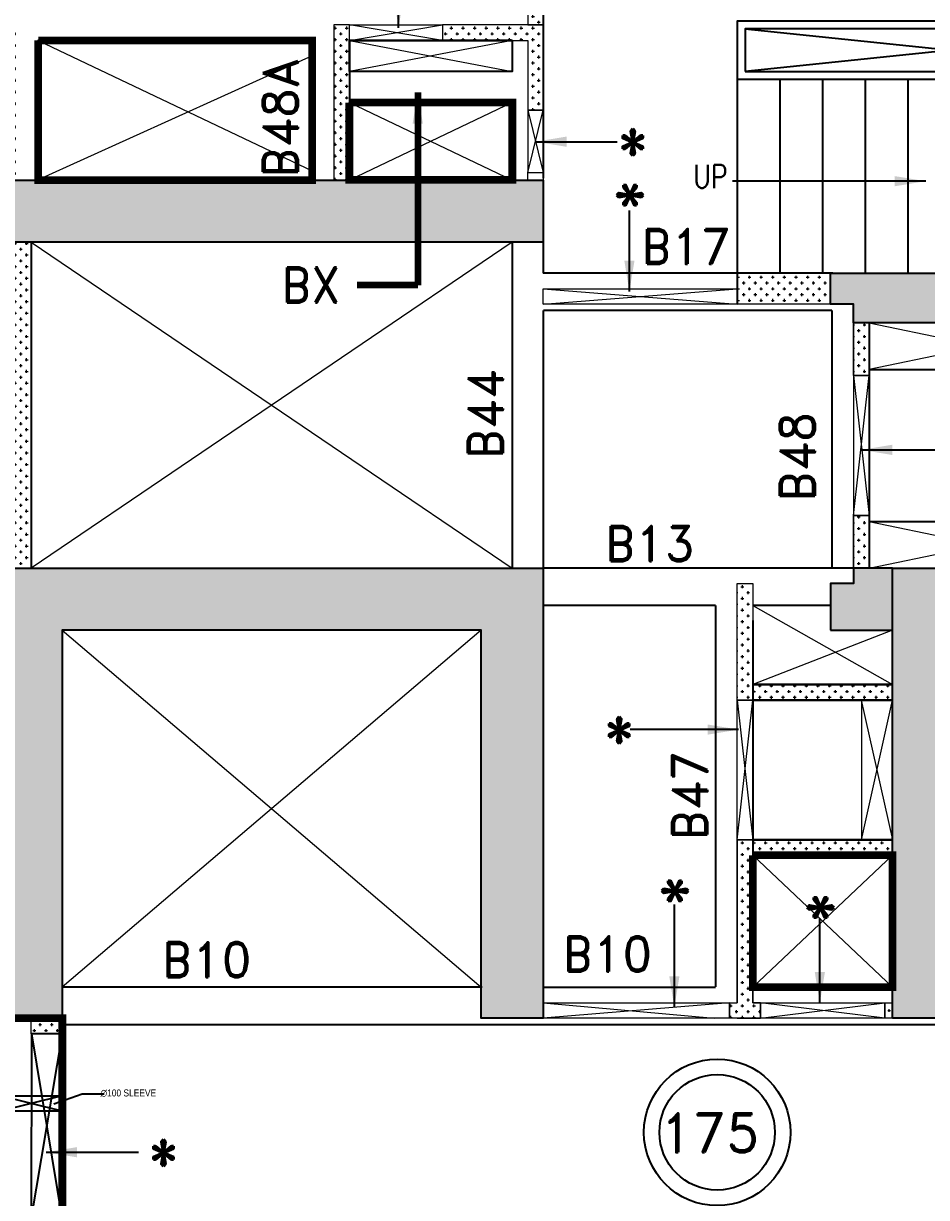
# Model space of a CAD drawing. Header units: millimetres. Extents: x 2061841 to 105821645, y -77612 to 48520811.
# Drawn here: x 2446555 to 2452375, y 13270 to 20834 of the extents above; entities that cross this region are included whole.
import ezdxf

# ---------------------------------------------------------------- set-up
doc = ezdxf.new("R2010")
doc.units = ezdxf.units.MM
doc.header["$LTSCALE"] = 10
doc.header["$MEASUREMENT"] = 0
doc.linetypes.add('$0$HIDDEN', pattern=[0.375, 0.25, -0.125])
doc.linetypes.add('Typical & Refuge$0$HIDDEN', pattern=[0.375, 0.25, -0.125])
for name, color, linetype in [('A-An-Text-2', 191, 'Continuous'), ('A-Beam-1', 2, 'Continuous'), ('A-HATCH', 8, 'Continuous'), ('BEAM NO', 2, 'Continuous'), ('S-OPENING', 6, 'Continuous'), ('SLEEVE 150 NEW', 51, 'Continuous'), ('Typical & Refuge$0$A-Plan-CutCross', 8, 'Typical & Refuge$0$HIDDEN'), ('Typical & Refuge$0$A-Plan-Railing', 6, 'Continuous'), ('Typical & Refuge$0$A-Plan-Stair', 8, 'Continuous'), ('VIN-DIM', 3, 'Continuous'), ('VIN_BEAM', 4, 'Continuous'), ('VIN_COLUMN', 1, 'Continuous'), ('VIN_SLAB THK', 2, 'Continuous')]:
    doc.layers.add(name, color=color, linetype=linetype)
for name, color, linetype, lineweight in [('s-opening text', 4, 'Continuous', 9), ('vin nonstrwall', 3, 'Continuous', 9), ('VIN-OPENING', 6, 'Continuous', 9), ('VIN_COLUMN HATCH', 33, 'Continuous', 20), ('VIN_CUT OUT', 6, 'Continuous', 9)]:
    doc.layers.add(name, color=color, linetype=linetype, lineweight=lineweight)
doc.styles.add('200', font='romand.shx', dxfattribs={"width": 0.8, "height": 225})
doc.styles.add('KCP', font='', dxfattribs={"width": 0.9, "height": 200})
doc.styles.add('MAH', font='romand.shx', dxfattribs={"height": 210})
doc.styles.add('RT', font='romant.shx', dxfattribs={"height": 250})
doc.styles.add('ST', font='romand.shx', dxfattribs={"height": 4})
doc.styles.add('WD-100_0.5mm', font='romans.shx', dxfattribs={"width": 0.8, "height": 150})
doc.styles.add('WD-50', font='ARIALN.TTF', dxfattribs={"height": 150})
doc.styles.get('KCP').set_extended_font_data('Bahnschrift')
doc.dimstyles.new('GR1', dxfattribs={"dimtxt": 225, "dimasz": 125, "dimexe": 125, "dimexo": 100, "dimgap": 50, "dimtad": 1, "dimdec": 0, "dimzin": 3, "dimdsep": 46, "dimtxsty": '200', "dimblk1": 'OBLIQUE', "dimblk2": 'OBLIQUE', "dimsah": 1, "dimcen": 0.0625, "dimdle": 125, "dimclrd": 3, "dimclre": 3, "dimclrt": 2, "dimadec": 0, "dimazin": 0, "dimtfac": 1, "dimtdec": 0, "dimtix": 1, "dimtmove": 0, "dimatfit": 3, "dimfxl": 1, "dimtolj": 1, "dimtzin": 0, "dimarcsym": 0})
doc.dimstyles.new('wd-50', dxfattribs={"dimtxt": 90, "dimasz": 50, "dimexe": 35, "dimexo": 50, "dimgap": 25, "dimtad": 1, "dimrnd": 5, "dimzin": 12, "dimdsep": 46, "dimtxsty": 'WD-50', "dimblk": 'ARCHTICK', "dimblk2": 'ARCHTICK', "dimcen": 50, "dimdle": 35, "dimclrd": 5, "dimclre": 5, "dimclrt": 4, "dimadec": 0, "dimazin": 0, "dimtfac": 1, "dimtmove": 1, "dimatfit": 2, "dimfxl": 1, "dimtolj": 1, "dimtzin": 12, "dimlwd": -1, "dimlwe": -1, "dimarcsym": 0})
pattern_1 = [(0, (-3646.261218469124, 480.2358689814282), (37.5, 37.5), [18.75, -56.25]), (90, (-3636.886218469124, 470.8608689814282), (-37.49999999999999, 37.5), [18.75, -56.25])]
pattern_2 = [(0, (0, 0), (37.5, 37.5), [18.75, -56.25]), (90, (9.375, -9.375), (-37.49999999999999, 37.5), [18.75, -56.25])]

# ---------------------------------------------------------------- blocks, each defined once
blk = doc.blocks.new('_Oblique')
at = {"color": 0, "linetype": 'ByBlock', "lineweight": -2}
blk.add_line((-0.5, -0.5), (0.5, 0.5), dxfattribs=at)
blk = doc.blocks.new('_ArchTick')
at = {"color": 0, "linetype": 'ByBlock', "const_width": 0.15}
blk.add_lwpolyline([(-0.5, -0.5), (0.5, 0.5)], dxfattribs=at)

msp = doc.modelspace()

# ---------------------------------------------------------------- hatches: boundary and pattern name
at = {"layer": 'vin nonstrwall'}
h = msp.add_hatch(dxfattribs=at)
h.set_pattern_fill('CROSS', color=256, scale=150)
h.set_pattern_definition(pattern_1)
h.paths.add_polyline_path([(2449905.50079383, 21010.31064006427), (2449805.50079383, 21010.31064006427), (2449805.500144614, 20825.3106400644), (2449905.500144614, 20825.3106400644), (2449905.50079383, 21010.31064006427)])
h = msp.add_hatch(dxfattribs=at)
h.set_pattern_fill('CROSS', color=256, scale=150)
h.set_pattern_definition(pattern_1)
h.paths.add_polyline_path([(2448555.500144614, 19825.31064006452), (2448655.500144614, 19825.31064006452), (2448655.500144614, 20825.31164130007), (2448555.500144614, 20825.3116413001)])
h.paths.add_polyline_path([(2449255.500144614, 20825.3106400644), (2449255.500144614, 20725.31064006439), (2449805.500144614, 20725.31064006439), (2449805.500144614, 20275.31164130008), (2449905.500144614, 20275.31164130009), (2449905.500144614, 20825.3106400644)])
h.paths.add_polyline_path([(2446505.500144614, 20825.31064006443), (2446472.167460259, 20825.31164130008), (2446405.500144614, 20825.31064006446), (2446405.500144614, 19825.31064006452), (2446505.500793474, 19822.57624203297), (2446505.500793474, 20722.57624203285)])
h = msp.add_hatch(dxfattribs=at)
h.set_pattern_fill('CROSS', color=256, scale=150)
h.set_pattern_definition(pattern_1)
h.paths.add_polyline_path([(2446605.500144614, 17325.31064006454), (2446405.500144614, 17325.31064006454), (2446405.500144614, 19425.31064006454), (2446605.500144614, 19425.31064006454)])
h = msp.add_hatch(dxfattribs=at)
h.set_pattern_fill('CROSS', color=256, scale=150)
h.set_pattern_definition(pattern_2)
h.paths.add_polyline_path([(2451105.507503878, 19125.31064006445), (2451155.50014466, 19125.31064006445), (2451155.50014466, 19225.31064006437), (2451755.500144614, 19225.31064006437), (2451755.50014461, 19025.31064006442), (2451155.501888092, 19025.31064006469), (2451155.501888092, 19125.31064006469)])
h = msp.add_hatch(dxfattribs=at)
h.set_pattern_fill('CROSS', color=256, scale=150)
h.set_pattern_definition(pattern_1)
h.paths.add_polyline_path([(2451905.500144615, 18565.31064006449), (2452005.500144615, 18565.31064006449), (2452005.500144615, 18905.31064006442), (2451905.500144615, 18905.31064006442), (2451905.500144615, 18565.31064006449)])
h = msp.add_hatch(dxfattribs=at)
h.set_pattern_fill('CROSS', color=256, scale=150)
h.set_pattern_definition(pattern_1)
h.paths.add_polyline_path([(2451905.500144614, 17325.31064006448), (2452005.500144614, 17325.31064006448), (2452005.500144615, 17665.31064006454), (2451905.500144615, 17665.31064006454), (2451905.500144614, 17325.31064006448)])
h = msp.add_hatch(dxfattribs=at)
h.set_pattern_fill('CROSS', color=256, scale=150)
h.set_pattern_definition(pattern_1)
h.paths.add_polyline_path([(2452155.500144614, 16475.31064006448), (2451155.50014466, 16475.31064006448), (2451155.50014466, 17225.31064006448), (2451255.453230402, 17225.31064006448), (2451255.453230402, 17125.31064006448), (2451255.50014466, 17125.31064006448), (2451255.50014466, 16575.31064006448), (2452155.500144614, 16575.31064006448)])
h.paths.add_polyline_path([(2452155.500144614, 15575.31064006448), (2451155.50014466, 15575.31064006448), (2451155.50014466, 14425.31064006448), (2451305.500144615, 14425.31064006448), (2451305.500144615, 14525.31064006448), (2451255.50014466, 14525.31064006448), (2451255.50014466, 15475.31064006448), (2452155.500144614, 15475.31064006448)])
h = msp.add_hatch(dxfattribs=at)
h.set_pattern_fill('CROSS', color=256, scale=150)
h.set_pattern_definition(pattern_1)
h.paths.add_polyline_path([(2451105.500144614, 14425.31021360886), (2451105.500144614, 14525.31021360886), (2451155.50014466, 14525.31064006445), (2451155.50014466, 14425.31064006448)])
h = msp.add_hatch(dxfattribs=at)
h.set_pattern_fill('CROSS', color=256, scale=150)
h.set_pattern_definition(pattern_2)
h.paths.add_polyline_path([(2452105.500144615, 14525.3102136089), (2452155.500793829, 14525.3102136089), (2452155.500793829, 14425.31064006443), (2452105.500144615, 14425.31064006443), (2452105.500144615, 14525.3102136089)])
h = msp.add_hatch(dxfattribs=at)
h.set_pattern_fill('CROSS', color=256, scale=150)
h.set_pattern_definition([(0, (-40796.54909283621, 68383.67095518092), (37.5, 37.5), [18.75, -56.25]), (90, (-40787.17409283621, 68374.29595518092), (-37.49999999999999, 37.5), [18.75, -56.25])])
h.paths.add_polyline_path([(2446805.492914454, 14325.31066517053), (2446604.696977238, 14325.31066517053), (2446604.696977238, 14425.31064006438), (2446805.492914454, 14425.31064006438)])
at = {"layer": 'VIN_COLUMN HATCH'}
h = msp.add_hatch(color=256, dxfattribs=at)
h.dxf.hatch_style = 1
h.paths.add_polyline_path([(2446405.500793829, 19825.31064006446), (2449905.500793829, 19825.31064006446), (2449905.500793829, 19425.31064006446), (2446405.500793829, 19425.31064006446)])
h = msp.add_hatch(color=256, dxfattribs=at)
h.dxf.hatch_style = 1
h.paths.add_polyline_path([(2451755.500793829, 19025.31064006443), (2451905.500793829, 19025.31064006443), (2451905.500793829, 19225.31064006443), (2451755.500793829, 19225.31064006443)])
h = msp.add_hatch(color=256, dxfattribs=at)
h.dxf.hatch_style = 1
h.paths.add_polyline_path([(2455355.500793829, 19225.31064006433), (2455355.500793829, 18905.31064006437), (2451905.50079383, 18905.31064006437), (2451905.50079383, 19025.31064006105), (2451755.500793829, 19025.31064006437), (2451755.500793829, 19225.31064006437)])
h = msp.add_hatch(color=256, dxfattribs=at)
h.dxf.hatch_style = 1
h.paths.add_polyline_path([(2446405.492978908, 17325.31732002236), (2446405.500793845, 14425.30449906738), (2446805.500793829, 14425.2988970281), (2446805.500793829, 16925.29889702717), (2449505.500793829, 16925.29889702719), (2449505.500793829, 14425.29889702813), (2449905.500793829, 14425.2988970281), (2449905.500793829, 17325.2988970281)])
h = msp.add_hatch(color=256, dxfattribs=at)
h.dxf.hatch_style = 1
h.paths.add_polyline_path([(2451755.500793829, 16925.31064006443), (2452155.500793829, 16925.31064006443), (2452155.500793829, 17325.31064006443), (2451905.500793829, 17325.31064006443), (2451905.500793829, 17225.31064006443), (2451755.500793829, 17225.31064006443)])
h = msp.add_hatch(color=256, dxfattribs=at)
h.dxf.hatch_style = 1
h.paths.add_polyline_path([(2452155.500793829, 14425.31064006443), (2452155.500793829, 17325.31064006443), (2455355.500793829, 17325.31064006443), (2455355.500793829, 14425.31064006443), (2454955.500793829, 14425.31064006443), (2454955.500793829, 16925.31064006443), (2452555.500793829, 16925.31064006443), (2452555.500793829, 14425.31064006443)])

# ---------------------------------------------------------------- linework, layer by layer
at = {"layer": 'A-Beam-1'}
msp.add_line((2452005.500793829, 17625.31064006443, -643584.2963778005), (2452005.500793829, 17325.31064006443, -643584.2963778005), dxfattribs=at)
at = {"layer": 'A-HATCH', "const_width": 50}
for points, elevation in [([(2446650.427265051, 20725.31064006446), (2446650.427265051, 19825.31064006446), (2448415.42730355, 19825.31126222858), (2448415.42730355, 20725.3106400644), (2446650.427265051, 20725.26730273298)], -643584.2959966164), ([(2448655.501708411, 20325.31155967002), (2449705.502333038, 20325.31178328169), (2449705.501238826, 19827.72223626706), (2448655.501708411, 19827.72223626706), (2448655.500469222, 20325.3116287066)], -643584.2936238565), ([(2451255.501238872, 15475.30292934409), (2452155.490202066, 15475.30292934409), (2452155.490202066, 14625.31126222856), (2451255.501238872, 14625.31126222856), (2451255.50014466, 15475.31229565083)], -643584.2959966164)]:
    msp.add_lwpolyline(points, dxfattribs=dict(at, elevation=elevation))
at = {"layer": 'A-HATCH', "const_width": 50, "elevation": -643584.2959966164}
msp.add_lwpolyline([(2446505.492914454, 7175.274632728351), (2447980.493632851, 7175.274632734296), (2447980.507886015, 8525.274632737395), (2449180.496854139, 8525.27463273145), (2449180.496957745, 12525.31155186798), (2447355.496854141, 12525.27463273157), (2447355.496854141, 12925.27463273162), (2446805.492914454, 12925.31064006435), (2446805.492914454, 14425.31064004113), (2446405.499492172, 14425.30449907031), (2446405.500144614, 17726.42012344152), (2443405.499254622, 17726.42012344152), (2443405.500144615, 19380.95350491162), (2436455.499609773, 19380.95383681073), (2436455.504767118, 1675.264028484053, 0.4142134770586676), (2437455.494519546, 675.2745673351382), (2446005.504739447, 675.274387388501, 0.4142127679689819), (2446505.504448147, 1175.272990853081), (2446505.504448122, 7175.274632728351)], format="xyb", dxfattribs=at)
at = {"layer": 'S-OPENING'}
for p, q in [((2452005.500793829, 17625.31064006443, -643584.2963778005), (2453465.500793829, 17625.31064006443, -643584.2963778005)), ((2446605.492914455, 13125.31066517053, -643584.2963778005), (2446805.905463151, 14325.31066517053, -643584.2963778005)), ((2446605.905463152, 14325.31066517053, -643584.2963778005), (2446805.492914454, 13125.31066517053, -643584.2963778005))]:
    msp.add_line(p, q, dxfattribs=at)
for points, elevation in [([(2452005.453231951, 18605.31063853654), (2453465.50123883, 18605.31063853654), (2453465.50123883, 18905.31064006437), (2452005.453231951, 18905.31064006437)], -643584.2955596325), ([(2446805.905463151, 14325.31066517053), (2446605.905463152, 14325.31066517053), (2446605.492914455, 13125.31066517053), (2446805.492914454, 13125.31066517053)], -643584.2963778005)]:
    msp.add_lwpolyline(points, close=True, dxfattribs=dict(at, elevation=elevation))
at = {"layer": 'SLEEVE 150 NEW'}
for p, q in [((2446804.254203456, 13826.15118530594, -643584.2956154322), (2446404.254203453, 13926.15118530687, -643584.2956154322)), ((2446804.254203456, 13926.15118530594, -643584.2956154322), (2446404.254203453, 13826.15118530687, -643584.2956154322))]:
    msp.add_line(p, q, dxfattribs=at)
at = {"layer": 'SLEEVE 150 NEW', "elevation": -643584.2956154322}
msp.add_lwpolyline([(2446804.254203456, 13926.15118530594), (2446804.254203456, 13826.15118530594), (2446404.254203453, 13826.15118530687), (2446404.254203453, 13926.15118530687)], close=True, dxfattribs=at)
at = {"layer": 'Typical & Refuge$0$A-Plan-CutCross', "color": 3, "linetype": 'Continuous'}
for p, q in [((2453855.501238826, 20800.31126222847, -643584.2946838258), (2451205.501238872, 20525.31126222847, -643584.2946838258)), ((2451205.501238872, 20800.31126222847, -643584.2946838258), (2453855.501238826, 20525.31126222847, -643584.2946838258))]:
    msp.add_line(p, q, dxfattribs=at)
at = {"layer": 'Typical & Refuge$0$A-Plan-Railing', "color": 3, "elevation": -643584.2946838258}
for points in [[(2451155.501238872, 20475.31126222847), (2453905.501238826, 20475.31126222847), (2453905.501238826, 20850.31126222847), (2451155.501238872, 20850.31126222847)], [(2451205.501238872, 20525.31126222847), (2453855.501238826, 20525.31126222847), (2453855.501238826, 20800.31126222847), (2451205.501238872, 20800.31126222847)]]:
    msp.add_lwpolyline(points, close=True, dxfattribs=at)
at = {"layer": 'Typical & Refuge$0$A-Plan-Stair', "color": 3}
for p, q in [((2451155.501238872, 20475.31126222847, -643584.2946838258), (2451155.501238872, 19225.31126222847, -643584.2946838258)), ((2451430.501238872, 20475.31126222847, -643584.2946838258), (2451430.501238872, 19225.31126222847, -643584.2946838258)), ((2451705.501238872, 20475.31126222847, -643584.2946838258), (2451705.501238872, 19225.31126222847, -643584.2946838258)), ((2451980.501238872, 20475.31126222847, -643584.2946838258), (2451980.501238872, 19225.31126222847, -643584.2946838258)), ((2452255.501238872, 20475.31126222847, -643584.2946838258), (2452255.501238872, 19225.31126222847, -643584.2946838258))]:
    msp.add_line(p, q, dxfattribs=at)
at = {"layer": 'vin nonstrwall'}
for p, q in [((2449255.500144614, 20825.3106400644, -643584.2959966164), (2449255.500144614, 20725.31064006439, -643584.2959966164)), ((2449905.500793829, 14525.31021360884, -643584.2963778005), (2449905.500793829, 14425.31021360884, -643584.2963778005)), ((2451105.500144614, 14525.31021360886, -643584.2959966164), (2451105.500144614, 14425.31021360886, -643584.2959966164))]:
    msp.add_line(p, q, dxfattribs=at)
for points, elevation in [([(2449905.50079383, 21010.31064006427), (2449805.50079383, 21010.31064006427), (2449805.500144614, 20825.3106400644), (2449905.500144614, 20825.3106400644)], -643584.2959966164), ([(2448555.500144614, 19825.31064006452), (2448655.500144614, 19825.31064006452), (2448655.500793829, 20825.31164130008), (2448555.500793829, 20825.31164130008)], -643584.2959966164), ([(2446605.500144614, 17325.31064006454), (2446405.500144614, 17325.31064006454), (2446405.500144614, 19425.31064006454), (2446605.500144614, 19425.31064006454)], -643584.2959966164), ([(2451155.501238872, 19125.31064006445), (2451155.50014466, 19125.31064006445), (2451155.50014466, 19225.31064006437), (2451755.500144614, 19225.31064006437), (2451755.50014461, 19025.31064006442), (2451155.501238872, 19025.31064006445)], -643584.2959966164), ([(2451155.501238872, 19025.31064006445), (2451155.501238872, 19125.31064006445), (2451155.50014466, 19125.31064006445), (2451155.50014466, 19225.31064006437), (2451430.50014466, 19225.31064006437), (2451705.50014466, 19225.31064006437), (2451755.500144614, 19225.31064006437), (2451755.500144614, 19225.2301131973), (2451755.499699617, 19025.31064006442)], -643584.2959966164), ([(2451905.500144615, 18565.31064006449), (2452005.500144615, 18565.31064006449), (2452005.500144615, 18905.31064006442), (2451905.500144615, 18905.31064006442)], -643584.2959966164), ([(2452005.500144615, 18565.31064006449), (2451965.500144615, 18565.31064006449), (2451905.500144615, 18565.31064006453), (2451905.500144615, 18905.23011033458), (2452005.500144615, 18905.23010843313)], -643584.2959966164), ([(2451905.500144614, 17325.31064006448), (2452005.500144614, 17325.31064006448), (2452005.500144615, 17665.31064006454), (2451905.500144615, 17665.31064006454)], -643584.2959966164), ([(2451905.500144615, 17665.31064006454), (2451965.500144615, 17665.31064006454), (2452005.500144615, 17665.31064006454), (2452005.500144614, 17325.31064006448), (2451905.500793829, 17325.31065693079)], -643584.2959966164), ([(2452155.500144614, 16475.31064006448), (2451155.50014466, 16475.31064006448), (2451155.50014466, 17225.31064006448), (2451255.453230402, 17225.31064006448), (2451255.453230402, 17125.31064006448), (2451255.50014466, 17125.31064006448), (2451255.50014466, 16575.31064006448), (2452155.500144614, 16575.31064006448)], -643584.2959966164), ([(2452155.500144614, 16475.31064006448), (2451255.500144661, 16475.31064006448), (2451215.50014466, 16475.31064006448), (2451155.50014466, 16475.31064006448), (2451155.50014466, 17225.31064006448), (2451255.453230402, 17225.31064006448), (2451255.453230402, 17125.31064006448), (2451255.50014466, 17125.31064006448), (2451255.50014466, 16575.31064006448), (2452155.500144614, 16575.31064006448)], -643584.2959966164), ([(2446805.492914454, 14325.31066517053), (2446604.696977238, 14325.31066517053), (2446604.696977238, 14425.31064006438), (2446805.492914454, 14425.31064006438)], -643584.2963778005)]:
    msp.add_lwpolyline(points, close=True, dxfattribs=dict(at, elevation=elevation))
at = {"layer": 'vin nonstrwall', "elevation": -643584.2959966164}
for points in [[(2449255.500144614, 20725.31064006439), (2449805.500144614, 20725.31064006439), (2449805.50079383, 20275.31164130008), (2449905.50079383, 20275.31164130009), (2449905.500144614, 20825.3106400644), (2449255.500144614, 20825.3106400644)], [(2448655.427303553, 20725.3106400644), (2448655.500144614, 20725.3106400644)], [(2451105.500144614, 14425.31021360886), (2451105.500144614, 14525.31021360886), (2451155.50014466, 14525.31064006445), (2451155.50014466, 15575.31064006448), (2451215.50014466, 15575.31064006448), (2451255.50014466, 15575.31064006448), (2452155.500144614, 15575.31064006448), (2452155.500144614, 15475.31064006448), (2451255.50014466, 15475.31064006448), (2451255.50014466, 14525.31064006448), (2451305.500144615, 14525.31064006448), (2451305.500144615, 14425.31064006448), (2451105.500144614, 14425.31064006445)], [(2451155.50014466, 14425.31064006448), (2451305.500144615, 14425.31064006448), (2451305.500144615, 14525.31064006448), (2451255.50014466, 14525.31064006448), (2451255.50014466, 15475.31064006448), (2452155.500144614, 15475.31064006448), (2452155.500144614, 15575.31064006448), (2451155.50014466, 15575.31064006448), (2451155.50014466, 14525.31064006445)], [(2451105.500144614, 14425.31021360886), (2451105.500144614, 14525.31021360886), (2451155.50014466, 14525.31064006445)]]:
    msp.add_lwpolyline(points, dxfattribs=at)
at = {"layer": 'vin nonstrwall'}
for points in [[(2449805.50079383, 19875.3116413003), (2449905.50079383, 19875.3116413003), (2449905.50079383, 19825.31164130007), (2449805.50079383, 19825.31164130007)], [(2452105.500144615, 14525.3102136089), (2452155.500793829, 14525.3102136089), (2452155.500793829, 14425.31064006443), (2452105.500144615, 14425.31064006443)]]:
    msp.add_lwpolyline(points, close=True, dxfattribs=at)
at = {"layer": 'VIN-OPENING'}
for p, q in [((2449805.50079383, 20275.31164130007, -639984.2963778005), (2449905.500793829, 19875.31164130007, -639984.2963778005)), ((2449805.50079383, 19875.31164130007, -639984.2963778005), (2449905.50079383, 20275.31164130007, -639984.2963778005)), ((2449905.500144614, 19025.31064006417, -643584.2963778005), (2451155.501238868, 19125.31064006457, -643584.2959966164)), ((2449905.500144614, 19125.3106400644, -643584.2963778005), (2451155.501238872, 19025.31064006445, -643584.2959966164)), ((2451905.507520256, 18565.31066831285, -643584.2959966164), (2452005.507503879, 17665.31064006456, -643584.2959966164)), ((2451905.507520256, 17665.31063989646, -643584.2959966164), (2452005.507503879, 18565.3106400645, -643584.2959966164)), ((2451155.499495445, 16475.31021360896, -643584.2943026416), (2451255.500144615, 15575.31021360891, -639984.2946838258)), ((2451155.50014466, 15575.31064006448, -643584.2959966164), (2451255.501238872, 16475.26456403377, -643584.2943026416)), ((2449905.500793829, 14525.31021360887, -643584.2963778005), (2451005.500144614, 14425.31064006445, -643584.2959966164)), ((2451105.500144614, 14525.31021360886, -643584.2959966164), (2449905.500793829, 14425.31021360887, -643584.2963778005)), ((2452105.500144615, 14425.31064006443), (2451305.500144615, 14525.31064006448, -643584.2959966164)), ((2451305.500144615, 14425.31064006443, -643584.2959966164), (2452105.500144615, 14525.3102136089))]:
    msp.add_line(p, q, dxfattribs=at)
msp.add_lwpolyline([(2449805.50079383, 19875.31164130007), (2449905.50079383, 19875.31164130007), (2449905.50079383, 20275.31164130007), (2449805.50079383, 20275.31164130007)], close=True, dxfattribs=at)
for points, elevation in [([(2451155.501238868, 19025.31064006445), (2449905.500144614, 19025.31064006417), (2449905.500144614, 19125.3106400644), (2451155.501238868, 19125.31064006468)], -643584.2963778005), ([(2451905.507520256, 17665.31063989646), (2452005.507503879, 17665.31063989646), (2452005.507503879, 18565.3106400645), (2451905.507520256, 18565.3106400645)], -643584.2959966164), ([(2451155.499495445, 16475.31021360896), (2451255.620555992, 16475.26450956695), (2451255.620555992, 15575.27009598326), (2451155.499495445, 15575.31580002527)], -643584.2943026416), ([(2451105.500144614, 14425.31021360886), (2449905.500793829, 14425.31021360887), (2449905.500793829, 14525.31021360887), (2451105.500144614, 14525.31021360886)], -643584.2959966164), ([(2451305.500144615, 14525.31064006448), (2452105.500144615, 14525.31064006448), (2452105.500144615, 14425.31064006443), (2451305.500144615, 14425.31064006443)], -643584.2959966164)]:
    msp.add_lwpolyline(points, close=True, dxfattribs=dict(at, elevation=elevation))
at = {"layer": 'VIN_BEAM', "linetype": '$0$HIDDEN'}
for p, q in [((2449905.500144614, 22250.31349289481, -643584.2959966164), (2449905.500144614, 19837.32115731206, -643584.2959966164)), ((2449905.500144614, 19427.72460183757, -643584.2959966164), (2449905.500144614, 19225.31064006437, -643584.2959966164)), ((2451155.50014466, 19225.31064006437, -643584.2959966164), (2449905.500144614, 19225.31064006437, -643584.2959966164)), ((2451155.501238872, 19225.23103374179, -643584.2959966164), (2451155.501238872, 19025.31064006445, -643584.2959966164)), ((2451765.501238826, 18985.23108897835, -643584.2959966164), (2449905.500144614, 18985.2310889784, -643584.2959966164)), ((2449905.500144614, 18985.2310889784, -643584.2959966164), (2449905.500144614, 17325.31064006538, -643584.2959966164)), ((2451765.501238827, 18985.23108897838, -643584.2959966164), (2451765.501238827, 17325.31996440541, -643584.2959966164)), ((2451905.500144614, 17325.31996440541, -643584.2955479512), (2449905.499675591, 17325.31996440541, -643584.2955479512)), ((2451015.501238872, 17085.31996440536, -643584.2955479512), (2449905.499675591, 17085.31996440541, -643584.2955479512)), ((2451015.501238872, 17085.31996440536, -643584.2959966164), (2451015.501238872, 14625.31126222855, -643584.2959966164)), ((2451255.501238872, 16575.31064006448, -643584.2959966164), (2451255.501238872, 15575.31064006448, -643584.2959966164)), ((2449905.500144613, 14625.31126222854, -643584.2959966164), (2451015.501238872, 14625.31126222855, -643584.2959966164)), ((2449905.500144614, 14625.31126222854, -643584.2959966164), (2449905.500144614, 14425.31126222953, -643584.2959966164)), ((2446805.500077112, 12922.90033082091, -643584.2959966164), (2446805.500091961, 14385.31126221817, -643584.2959966164)), ((2446805.500091961, 14385.31126221817, -643584.2959966164), (2449910.428350457, 14385.31126221851, -643584.2959966164)), ((2449851.27555738, 14385.31126221851, -643584.2959966164), (2454955.500144613, 14385.31126221846, -643584.2959966164))]:
    msp.add_line(p, q, dxfattribs=at)
at = {"layer": 'VIN_BEAM'}
for p, q in [((2446645.498980975, 20725.31064006442, -643584.2959966164), (2446645.498980376, 19827.72224138778, -643584.2959966164)), ((2448415.427303553, 20725.3106400644, -643584.2959966164), (2446650.427265051, 20725.31064006446, -643584.2959966164)), ((2448415.427303553, 20725.3106400644, -643584.2959966164), (2448415.42730355, 19825.31126222858, -643584.2959966164)), ((2448655.427303553, 20725.31064006438, -643584.2959966164), (2448655.42730355, 19825.31126222858, -643584.2959966164)), ((2449705.501238826, 20725.31064006434, -643584.2959966164), (2448655.427303553, 20725.31064006438, -643584.2959966164)), ((2449705.501238826, 20725.31064006434, -643584.2959966164), (2449705.501238826, 20525.31126222844, -643584.2959966164)), ((2449705.501238826, 20325.31155967002, -643584.2959966164), (2449705.501238826, 19827.72223626706, -643584.2959966164)), ((2446605.500144614, 19425.31182284933, -643584.2959966164), (2446605.500144614, 17325.30945727975, -643584.2959966164)), ((2449705.500589611, 19427.72460183757, -643584.2959966164), (2449705.500589611, 17325.31064006538, -643584.2959966164)), ((2451770.427323197, 19225.23108897835, -643584.2959966164), (2451160.427323202, 19225.23108897838, -643584.2959966164)), ((2452005.501238826, 18907.72158630966, -643584.2959966164), (2452005.501238827, 17325.31064006443, -643584.2959966164)), ((2452005.501238826, 17625.31126222864, -643584.2959966164), (2452005.501238826, 17327.72154348984, -643584.2959966164)), ((2451755.500793829, 17085.31996440541, -643584.2955479512), (2451255.500095485, 17085.31996440541, -643584.2955479512)), ((2451255.501238872, 16988.22030478549, -643584.2959966164), (2451255.501238872, 16575.31064006448, -643584.2959966164)), ((2451260.4272642, 16575.30526289719, -643584.2959966164), (2452155.49941955, 16575.3188316373, -643584.2959966164)), ((2452155.491432918, 16575.30265788702, -643584.2959966164), (2451260.4272642, 16575.31622648364, -643584.2959966164)), ((2451260.427264199, 16475.305534335, -643584.2959966164), (2452155.499419551, 16475.3191030751, -643584.2959966164)), ((2452155.490202066, 16475.302929347, -643584.2959966164), (2451260.427264199, 16475.31649792145, -643584.2959966164)), ((2451255.501238872, 15575.30526289434, -643584.2959966164), (2451255.501238872, 14627.72154495431, -643584.2959966164)), ((2451260.4272642, 15575.30526289434, -643584.2959966164), (2452155.49941955, 15575.31883163445, -643584.2959966164)), ((2452155.491432918, 15575.30265788417, -643584.2959966164), (2451260.4272642, 15575.31622648079, -643584.2959966164)), ((2451260.427264199, 15475.30553433215, -643584.2959966164), (2452155.499419551, 15475.31910307225, -643584.2959966164)), ((2452155.490202066, 15475.30292934409, -643584.2959966164), (2451260.427264199, 15475.31649791865, -643584.2959966164)), ((2449510.428722594, 14625.31126221927, -643584.2959966164), (2446805.500793829, 14625.31126221927, -643584.2959966164)), ((2451255.50014466, 14625.31126222855, -643584.2959966164), (2452155.499419723, 14625.31126222856, -643584.2959966164))]:
    msp.add_line(p, q, dxfattribs=at)
at = {"layer": 'VIN_BEAM', "elevation": -643584.2959966164}
msp.add_lwpolyline([(2446645.498980975, 20725.31064006443), (2448415.427303553, 20725.3106400644)], dxfattribs=at)
at = {"layer": 'VIN_BEAM', "elevation": -643584.2936238565}
for points in [[(2448655.502333038, 20725.31126222847), (2449705.502333038, 20725.31126222847), (2449705.502333038, 20525.31126222844), (2448655.502333038, 20525.31126222844)], [(2448655.501708411, 20325.31155967002), (2449705.502333038, 20325.31155967002), (2449705.502333038, 19825.31126222861), (2448655.501708411, 19825.31126222861)]]:
    msp.add_lwpolyline(points, close=True, dxfattribs=at)
at = {"layer": 'VIN_COLUMN', "ltscale": 125, "elevation": -643584.2963778005}
for points in [[(2446405.500793829, 19825.31064006446), (2449905.500793829, 19825.31064006446), (2449905.500793829, 19425.31064006446), (2446405.500793829, 19425.31064006446)], [(2455355.500793829, 19225.31064006433), (2455355.500793829, 18905.31064006437), (2451905.50079383, 18905.31064006437), (2451905.50079383, 19025.31064006105), (2451755.500793829, 19025.31064006437), (2451755.500793829, 19225.31064006437)], [(2451755.500793829, 16925.31064006443), (2452155.500793829, 16925.31064006443), (2452155.500793829, 17325.31064006443), (2451905.500793829, 17325.31064006443), (2451905.500793829, 17225.31064006443), (2451755.500793829, 17225.31064006443), (2451755.500793829, 16925.31064006443)], [(2452155.500793829, 14425.31064006443), (2452155.500793829, 17325.31064006443), (2455355.500793829, 17325.31064006443), (2455355.500793829, 14425.31064006443), (2454955.500793829, 14425.31064006443), (2454955.500793829, 16925.31064006443), (2452555.500793829, 16925.31064006443), (2452555.500793829, 14425.31064006443)]]:
    msp.add_lwpolyline(points, close=True, dxfattribs=at)
msp.add_lwpolyline([(2446405.500586384, 14425.30449907028), (2446405.492978925, 17325.31064006539), (2449905.500793829, 17325.31064006539), (2449905.500793829, 14425.31064006542), (2449505.500793829, 14425.31064006542), (2449505.500793829, 16925.31064006446), (2446805.500793829, 16925.31064006446), (2446805.500793829, 14425.31064006542), (2446405.50058637, 14425.30976850654)], dxfattribs=at)
at = {"layer": 'VIN_CUT OUT'}
for p, q in [((2448655.427303553, 20725.3106400644, -643584.2959966164), (2449255.500144614, 20825.3106400644, -643584.2959966164)), ((2449255.500144614, 20725.31126222847, -643584.2959966164), (2448655.500793829, 20825.31164130008, -643584.2959966164)), ((2453855.501238826, 20800.31126222847, -643584.2946838258), (2451205.501238872, 20525.31126222847, -643584.2946838258)), ((2451205.501238872, 20800.31126222847, -643584.2946838258), (2453855.501238826, 20525.31126222847, -643584.2946838258)), ((2446650.427264963, 20725.26730277492, -643584.2943026416), (2448415.42730355, 19884.13267796279, -643584.2959966164)), ((2449705.464271189, 20725.31064006436, -643584.2959966164), (2448655.464271189, 20725.31064006438, -643584.2959966164)), ((2448655.464271189, 20725.31064006438, -643584.2959966164), (2449705.502333038, 20525.31126222844, -643584.2936238565)), ((2449705.464271189, 20725.31064006437, -643584.2959966164), (2448655.502333038, 20525.31126222844, -643584.2936238565)), ((2448415.427303552, 20625.31064006434, -643584.2959966164), (2446650.427264431, 19827.72223626706, -643584.2943026532)), ((2449705.501238826, 20325.31126222844, -643584.2946838258), (2448655.501238826, 19825.31126222858, -643584.2946838258)), ((2448655.501238826, 20325.31126222844, -643584.2946838258), (2449705.501238826, 19825.31126222858, -643584.2946838258)), ((2446605.501238826, 19425.3112622286, -643584.2946838258), (2449705.501238826, 17325.3112622286, -643584.2946838258)), ((2449705.501238826, 19425.3112622286, -643584.2946838258), (2446605.501238826, 17325.3112622286, -643584.2946838258)), ((2453465.50123883, 18907.7215716244, -643584.2959966164), (2452005.453231951, 18605.31063853654, -643584.2955596325)), ((2452005.501238826, 18905.31126222851, -643584.2946838258), (2453465.501238825, 18605.31063853655, -643584.2955596325)), ((2452005.500793829, 17625.31064006443, -643584.2963778005), (2453465.500793829, 17325.31064006443, -643584.2963778005)), ((2452005.500793829, 17325.31064006443, -643584.2963778005), (2453465.500793829, 17625.31064006443, -643584.2963778005)), ((2451255.453230356, 17085.31064006446, -643584.2963778005), (2452155.501238826, 16575.31126222856, -643584.2946838258)), ((2449505.501238826, 16925.31126222861, -643584.2946838258), (2446805.501238826, 14625.31126222861, -643584.2946838258)), ((2446805.501238826, 16925.31126222861, -643584.2946838258), (2449505.501238826, 14625.31126222861, -643584.2946838258)), ((2452155.500793829, 16925.31064006443, -643584.2963778005), (2451255.501238872, 16575.31126222856, -643584.2946838258)), ((2451954.905874985, 16475.30597007549, -643584.2959966164), (2452155.373776736, 15575.43872431852, -643584.2959966164)), ((2452155.474285275, 16475.23074275762, -643584.2959966164), (2451955.500208185, 16475.23074275762, -643584.2959966164)), ((2451955.500208185, 16475.23074275762, -643584.2959966164), (2451955.500208185, 15575.43872431852, -643584.2959966164)), ((2451955.500208185, 15575.43872431852, -643584.2959966164), (2452155.474285275, 16475.23074275762, -643584.2959966164)), ((2452155.474285275, 15575.43872431852, -643584.2959966164), (2452155.474285275, 16475.23074275762, -643584.2959966164)), ((2451955.500208185, 15575.43872431852, -643584.2959966164), (2452155.474285275, 15575.43872431852, -643584.2959966164)), ((2451255.501238872, 15475.31126222856, -643584.2946838258), (2452155.501238826, 14625.31126222856, -643584.2946838258)), ((2452155.501238826, 15475.31126222856, -643584.2946838258), (2451255.501238872, 14625.31126222856, -643584.2946838258))]:
    msp.add_line(p, q, dxfattribs=at)
at = {"layer": 'VIN_CUT OUT', "elevation": -643584.2959966164}
msp.add_lwpolyline([(2448655.500793829, 20825.31164130008), (2449255.500144614, 20825.31164130008), (2449255.500144614, 20725.31064006439), (2448655.500793829, 20725.31064006439)], close=True, dxfattribs=at)
at = {"layer": 'VIN_SLAB THK', "color": 2, "linetype": 'Continuous', "ltscale": 0.25}
for radius in [472.1409517699481, 372.1409517699481]:
    msp.add_circle((2451025.938096017, 13689.80582753199, -643584.2959966164), radius, dxfattribs=at)

# ---------------------------------------------------------------- texts
at = {"layer": 'A-An-Text-2', "color": 3, "style": 'WD-100_0.5mm', "width": 0.8}
msp.add_text('UP', height=150, dxfattribs=at).set_placement((2450872.101629015, 19773.80296458468, -643584.2946838258))
at = {"layer": 'BEAM NO', "color": 4, "style": 'MAH'}
for s, p in [('B48A', (2448323.226828421, 19839.97372018319, -643584.2959966164)), ('B44', (2449644.296867865, 18026.5214105035, -643584.2943026416)), ('B48', (2451654.849142848, 17753.30811218945, -643584.2943026532)), ('B47', (2450961.78255421, 15569.66322073707, -643584.2946838128))]:
    msp.add_text(s, height=225, rotation=90, dxfattribs=at).set_placement(p)
for s, p in [('B17', (2450536.423574043, 19284.90379378274, -643584.2943026416)), ('BX', (2448215.297905492, 19037.45331685695, -643584.2954154295)), ('B13', (2450302.925986294, 17370.69581424918, -643584.29559411)), ('B10', (2447446.411218583, 14689.29997199806, -643584.2941701276)), ('B10', (2450029.331533872, 14726.89003488421, -643584.2950342569))]:
    msp.add_text(s, height=225, dxfattribs=at).set_placement(p)
at = {"layer": 's-opening text', "style": 'RT', "text_generation_flag": 4}
for rotation, p in [(180, (2450584.684507849, 19854.59955107855, -3599.999081874499)), (270, (2450678.446504469, 19831.32805811768, -643584.295631426)), (180, (2450497.728888436, 16066.71723030346, -643584.2935403016)), (270, (2450968.209270779, 15348.64057826627, -643584.2956154605)), (270, (2451905.806234868, 15241.88345258709, -643584.2955082216)), (180, (2447560.12288297, 13343.50897236686, -643584.2956154605))]:
    msp.add_text('*', height=300, rotation=rotation, dxfattribs=at).set_placement(p)
at = {"layer": 'SLEEVE 150 NEW', "style": 'KCP', "width": 0.9}
msp.add_text('∅100 SLEEVE', height=45, dxfattribs=at).set_placement((2447052.102647347, 13921.06180604806, -644381.9260562018))
at = {"layer": 'VIN_SLAB THK', "color": 2, "linetype": 'Continuous', "ltscale": 0.25, "style": 'ST'}
msp.add_text('175', height=250, dxfattribs=at).set_placement((2450655.735261392, 13561.97738193246, -643584.2959966164))

# ---------------------------------------------------------------- leaders
at = {"layer": 's-opening text'}
for points, override in [([(2448972.557723731, 20807.17236846752, -643584.295631426), (2448972.557723731, 21445.10425149251, -643584.295631426)], {"dimasz": 200, "dimtad": 0, "dimfxl": 125}), ([(2449096.134945831, 20389.63418986427, -643584.2936238565), (2449096.134945831, 19148.09877041849, -643584.2936238565), (2448706.156742519, 19148.09877041849, -643584.2936238565)], {"dimscale": 1, "dimtxt": 225, "dimasz": 200, "dimgap": 50, "dimtad": 0, "dimtxsty": '200', "dimclrd": 3, "dimlwd": 65534}), ([(2449855.055419454, 20072.84758180046, -3599.999081874499), (2450382.257032955, 20072.84758180046, -3599.999081874499)], {"dimasz": 200, "dimtad": 0, "dimfxl": 125}), ([(2450460.198473747, 19107.17136723189, -643584.295631426), (2450460.198473747, 19629.13645338188, -643584.295631426)], {"dimasz": 200, "dimtad": 0, "dimfxl": 125}), ([(2451954.262370746, 18087.22777948715, -643584.2952342763), (2452481.463984247, 18087.22777948715, -643584.2952342763)], {"dimasz": 200, "dimtad": 0, "dimfxl": 125}), ([(2451164.192058872, 16284.96526102537, -643584.2935403016), (2450464.3598462, 16284.96526102537, -643584.2935403016)], {"dimasz": 200, "dimtad": 0, "dimfxl": 125}), ([(2450749.961240057, 14495.59862325879, -643584.2956154605), (2450749.961240057, 15157.5095509219, -643584.2956154605)], {"dimasz": 200, "dimtad": 0, "dimfxl": 125}), ([(2451687.558204146, 14523.73214527543, -643584.2955082216), (2451687.558204146, 15070.53638690476, -643584.2955082216)], {"dimasz": 200, "dimtad": 0, "dimfxl": 125}), ([(2446700.418450104, 13561.75700308877, -643584.2956154605), (2447295.896807685, 13561.75700308877, -643584.2956154605)], {"dimasz": 200, "dimtad": 0, "dimfxl": 125})]:
    msp.add_leader(points, dimstyle='GR1', override=override, dxfattribs=at)
at = {"layer": 'SLEEVE 150 NEW'}
msp.add_leader([(2446751.085035214, 13873.03924477222, -643584.2959966164), (2446932.782662846, 13938.45426757714, -643584.2959966164), (2447075.387412561, 13938.45426757714, -643584.2959966164)], dimstyle='wd-50', override={"dimtxt": 200, "dimtad": 0, "dimdec": 0, "dimtxsty": 'KCP', "dimclrd": 256, "dimclre": 256, "dimclrt": 256, "dimtdec": 0, "dimarcsym": 1}, dxfattribs=at)
at = {"layer": 'VIN-DIM'}
msp.add_leader([(2452369.765127285, 19818.31453708528, -643584.2959966164), (2451125.73398406, 19818.31453708528, -643584.2959966164)], dimstyle='GR1', override={"dimasz": 200, "dimtad": 0, "dimfxl": 125}, dxfattribs=at)

doc.saveas('drawing.dxf')
